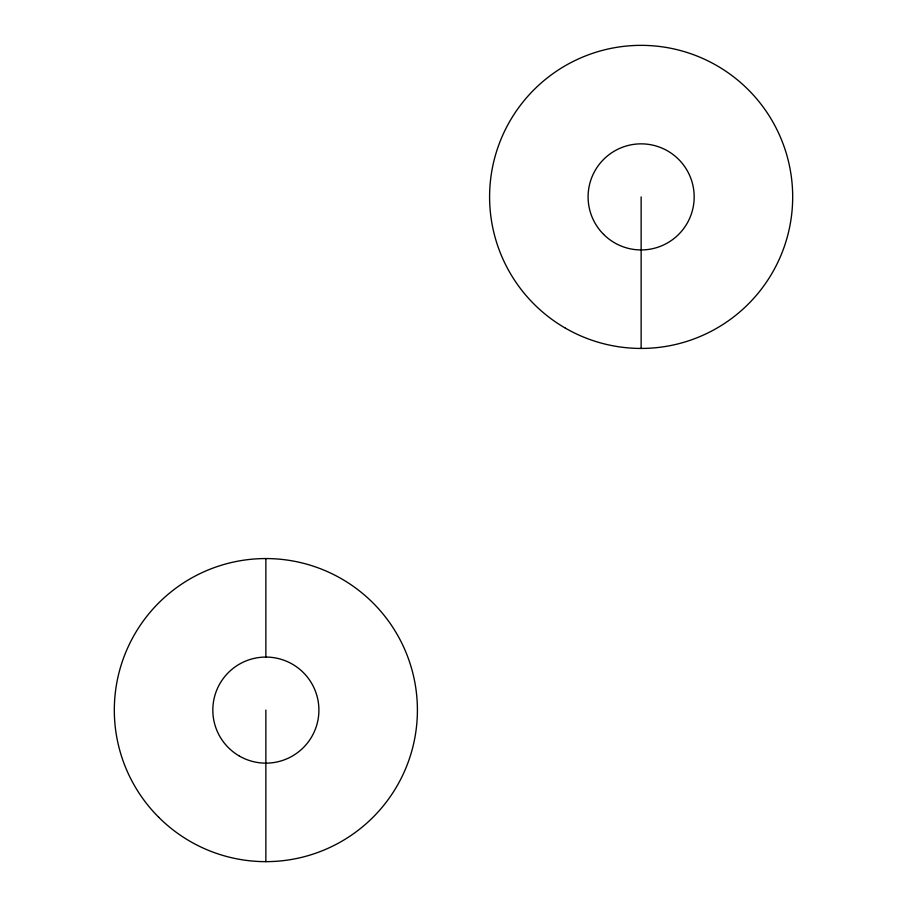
<?xml version="1.0" encoding="UTF-8"?>
<svg xmlns="http://www.w3.org/2000/svg" width="907" height="907" viewBox="0 0 907 907"><rect width="100%" height="100%" fill="white"/><g stroke="black" fill="none" stroke-linecap="round" stroke-linejoin="round"><path stroke-width="1.36" d="M641.136 196.898L641.136 348.447M265.864 558.553L265.864 657.065M265.864 710.102L265.864 861.65M565.367 328.141A151.548 151.548 0 0 0 792.684 196.898A151.548 151.548 0 0 0 565.367 65.655A151.548 151.548 0 0 0 565.367 328.141M603.631 234.403A53.037 53.037 0 0 0 692.37 210.628A53.037 53.037 0 0 0 627.406 145.664A53.037 53.037 0 0 0 603.631 234.403M158.702 817.264A151.548 151.548 0 0 0 412.243 749.329A151.548 151.548 0 0 0 226.637 563.723A151.548 151.548 0 0 0 158.702 817.264M239.346 756.041A53.037 53.037 0 0 0 318.901 710.102A53.037 53.037 0 0 0 239.346 664.173A53.037 53.037 0 0 0 239.346 756.041"/></g></svg>
